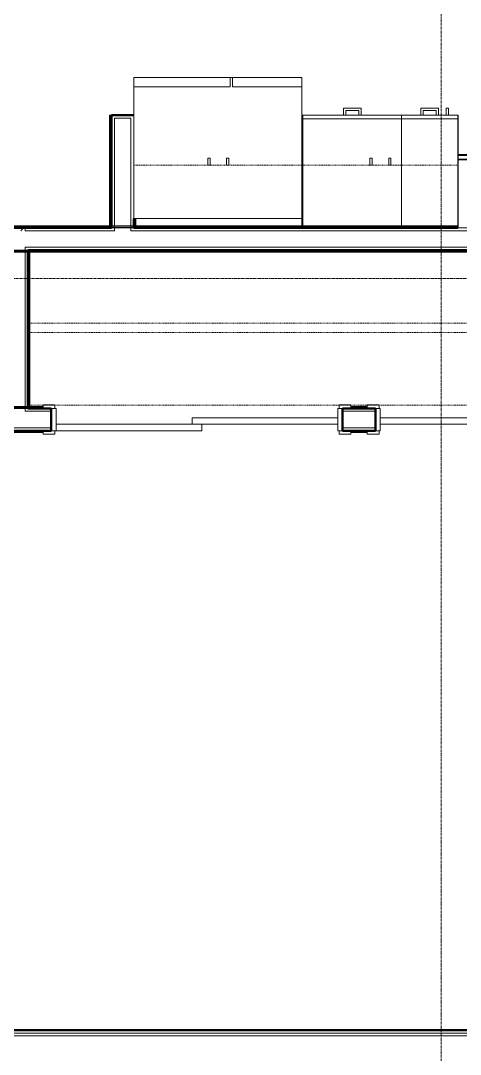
# Model space of a CAD drawing. Header units: inches. Extents: x -4235 to -464, y 9767 to 12344.
# Drawn here: x -2262.8 to -2169.3, y 11682.1 to 11902.1 of the extents above; entities that cross this region are included whole.
import ezdxf

# ---------------------------------------------------------------- set-up
doc = ezdxf.new("R2010")
doc.units = ezdxf.units.IN
doc.header["$MEASUREMENT"] = 0
doc.linetypes.add('Dash', pattern=[0.25, 0.125, -0.125])
doc.linetypes.add('Grid Line 1_2_', pattern=[0.875, 0.5, -0.125, 0.125, -0.125])
for name, color, linetype, lineweight in [('0-1', 7, 'Continuous', 5), ('0-2', 10, 'Continuous', 9), ('A-DOOR-1', 7, 'Continuous', 9), ('A-DOOR-2', 130, 'Continuous', 20), ('A-DOOR-FRAM-1', 130, 'Continuous', 20), ('A-WALL-1', 250, 'Continuous', 50), ('A-WALL-2', 50, 'Continuous', 13), ('A-WALL-3', 10, 'Continuous', 9), ('A-WALL-4', 254, 'Continuous', 9), ('A-WALL-5', 7, 'Continuous', 9), ('A-WALL-6', 113, 'Continuous', 9), ('I-WALL-1', 250, 'Continuous', 50), ('I-WALL-3', 254, 'Continuous', 9), ('Q-CASE-1', 254, 'Continuous', 9), ('Q-CASE-2', 7, 'Continuous', 9), ('Q-CASE-3', 7, 'Dash', 9), ('Q-CASE-4', 10, 'Continuous', 9), ('Q-CASE-HDLN-1', 7, 'Dash', 9), ('Q-SPCQ-1', 7, 'Continuous', 9), ('S-GRID-1', 1, 'Grid Line 1_2_', 9)]:
    doc.layers.add(name, color=color, linetype=linetype, lineweight=lineweight)

# ---------------------------------------------------------------- blocks, each defined once
blk = doc.blocks.new('Basic Wall _ INT - W4BØF - _5_8 GYP - 2X4 WOOD_BATT_ - 5_8 GYP_ - ___-2694749-BACKGROUND - 2ND FLOOR')
at = {"layer": 'A-WALL-3'}
for p, q in [((-2266.08, 11853.2), (-2266.07, 11853.18)), ((-2261.29, 11853.2), (-2266.04, 11853.2)), ((-2266.03, 11853.06), (-2266, 11853)), ((-2266, 11853), (-2265.94, 11852.85)), ((-2265.94, 11852.85), (-2265.91, 11852.79)), ((-2265.94, 11852.85), (-2265.41, 11852.85)), ((-2265.37, 11852.85), (-2261.29, 11852.85)), ((-2261.14, 11852.85), (-2261.08, 11852.85)), ((-2261.08, 11852.85), (-2260.99, 11852.85)), ((-2260.99, 11852.85), (-2260.87, 11852.85)), ((-2109.14, 11852.85), (-2109.02, 11852.85)), ((-2109.02, 11852.85), (-2108.93, 11852.85)), ((-2108.93, 11852.85), (-2108.87, 11852.85)), ((-2103.97, 11853.2), (-2108.72, 11853.2)), ((-2108.72, 11852.85), (-2103.97, 11852.85)), ((-2103.83, 11852.85), (-2103.77, 11852.85)), ((-2103.77, 11852.85), (-2103.68, 11852.85)), ((-2103.68, 11852.85), (-2103.56, 11852.85)), ((-2076.21, 11853.2), (-2076.8, 11853.2)), ((-2076.8, 11852.85), (-2076.2, 11852.85)), ((-2076.17, 11853.2), (-2076.17, 11853.16)), ((-2076.17, 11853.18), (-2076.17, 11853.2)), ((-2076.17, 11853.16), (-2076.17, 11853.14)), ((-2076.17, 11853.14), (-2076.17, 11853.08)), ((-2076.17, 11853.08), (-2076.17, 11853.06)), ((-2076.17, 11853.06), (-2076.17, 11852.79)), ((-2076.17, 11853), (-2076.17, 11853.06)), ((-2076.17, 11852.85), (-2076.17, 11853)), ((-2076.17, 11852.79), (-2076.17, 11852.85))]:
    blk.add_line(p, q, dxfattribs=at)
at = {"layer": 'A-WALL-4'}
for p, q in [((-2266.03, 11853.08), (-2265.41, 11853.08)), ((-2265.91, 11852.79), (-2265.41, 11852.79)), ((-2265.4, 11853.08), (-2261.29, 11853.08)), ((-2265.37, 11852.79), (-2261.29, 11852.79)), ((-2108.72, 11853.2), (-2261.29, 11853.2)), ((-2261.14, 11852.79), (-2261.08, 11852.79)), ((-2261.08, 11852.79), (-2260.99, 11852.79)), ((-2260.99, 11852.79), (-2260.87, 11852.79)), ((-2260.87, 11852.85), (-2109.14, 11852.85)), ((-2109.14, 11852.79), (-2109.02, 11852.79)), ((-2109.02, 11852.79), (-2108.93, 11852.79)), ((-2108.93, 11852.79), (-2108.87, 11852.79)), ((-2108.72, 11853.08), (-2103.97, 11853.08)), ((-2108.72, 11852.79), (-2103.97, 11852.79)), ((-2076.8, 11853.2), (-2103.97, 11853.2)), ((-2103.83, 11852.79), (-2103.77, 11852.79)), ((-2103.77, 11852.79), (-2103.68, 11852.79)), ((-2103.68, 11852.79), (-2103.56, 11852.79)), ((-2103.56, 11852.85), (-2076.8, 11852.85)), ((-2076.8, 11853.08), (-2076.21, 11853.08)), ((-2076.8, 11852.79), (-2076.2, 11852.79))]:
    blk.add_line(p, q, dxfattribs=at)
at = {"layer": 'A-WALL-4', "flags": 128}
for points in [[(-2266.03, 11853.08), (-2266.03, 11853.08), (-2266.04, 11853.09), (-2266.04, 11853.1), (-2266.05, 11853.12), (-2266.06, 11853.14)], [(-2265.91, 11852.79), (-2265.96, 11852.91), (-2266, 11853), (-2266.02, 11853.06), (-2266.03, 11853.08)]]:
    blk.add_lwpolyline(points, dxfattribs=at)
at = {"layer": 'A-WALL-5'}
for p, q in [((-2266.06, 11853.14), (-2266.07, 11853.16)), ((-2261.29, 11853.08), (-2108.72, 11853.08)), ((-2260.87, 11852.79), (-2109.14, 11852.79)), ((-2103.97, 11853.08), (-2076.8, 11853.08)), ((-2103.56, 11852.79), (-2076.8, 11852.79))]:
    blk.add_line(p, q, dxfattribs=at)
blk = doc.blocks.new('Basic Wall _ INT - W4BØF - _5_8 GYP - 2X4 WOOD_BATT_ - 5_8 GYP_ - ___-2694750-BACKGROUND - 2ND FLOOR')
at = {"layer": 'A-WALL-3'}
for p, q in [((-2268.22, 11858.37), (-2268.2, 11858.31)), ((-2268.2, 11858.31), (-2268.14, 11858.16)), ((-2268.13, 11858.16), (-2268.11, 11858.09)), ((-2268.06, 11857.98), (-2268.05, 11857.95)), ((-2243.94, 11858.31), (-2243.82, 11858.31)), ((-2243.82, 11858.31), (-2243.73, 11858.31)), ((-2243.73, 11858.31), (-2243.67, 11858.31)), ((-2238.78, 11857.95), (-2243.53, 11857.95)), ((-2243.52, 11858.31), (-2238.79, 11858.31)), ((-2238.63, 11858.31), (-2238.57, 11858.31)), ((-2238.57, 11858.31), (-2238.48, 11858.31)), ((-2238.48, 11858.31), (-2238.36, 11858.31)), ((-2203.03, 11858.31), (-2169.78, 11858.31)), ((-2169.78, 11858.08), (-2203.03, 11858.08)), ((-2169.78, 11857.95), (-2203.03, 11857.95)), ((-2139.89, 11858.31), (-2139.78, 11858.31)), ((-2139.78, 11857.95), (-2139.89, 11857.95)), ((-2139.78, 11858.31), (-2076.8, 11858.31)), ((-2076.8, 11858.08), (-2139.78, 11858.08)), ((-2076.8, 11857.95), (-2139.78, 11857.95)), ((-2076.8, 11858.31), (-2076.17, 11858.31)), ((-2076.17, 11857.95), (-2076.8, 11857.95)), ((-2076.17, 11858.31), (-2076.17, 11858.37)), ((-2076.17, 11858.37), (-2076.17, 11858.25)), ((-2076.17, 11858.16), (-2076.17, 11858.31)), ((-2076.17, 11858.25), (-2076.17, 11858.16)), ((-2076.17, 11858.09), (-2076.17, 11858.16)), ((-2076.17, 11858.16), (-2076.17, 11858.1)), ((-2076.17, 11858.1), (-2076.17, 11858.08)), ((-2076.17, 11858.08), (-2076.17, 11858)), ((-2076.17, 11858.08), (-2076.17, 11858.08)), ((-2076.17, 11858), (-2076.17, 11857.95)), ((-2076.17, 11857.95), (-2076.17, 11857.98))]:
    blk.add_line(p, q, dxfattribs=at)
at = {"layer": 'A-WALL-4'}
for p, q in [((-2268.2, 11858.31), (-2243.94, 11858.31)), ((-2243.53, 11857.95), (-2268.05, 11857.95)), ((-2243.94, 11858.37), (-2243.82, 11858.37)), ((-2243.82, 11858.37), (-2243.73, 11858.37)), ((-2243.73, 11858.37), (-2243.67, 11858.37)), ((-2242.9, 11858.08), (-2243.52, 11858.08)), ((-2243.51, 11858.37), (-2238.79, 11858.37)), ((-2238.78, 11858.08), (-2242.88, 11858.08)), ((-2203.03, 11857.95), (-2238.78, 11857.95)), ((-2238.63, 11858.37), (-2238.57, 11858.37)), ((-2238.57, 11858.37), (-2238.48, 11858.37)), ((-2238.48, 11858.37), (-2238.36, 11858.37)), ((-2238.36, 11858.31), (-2203.03, 11858.31)), ((-2203.03, 11858.37), (-2169.78, 11858.37)), ((-2139.78, 11858.08), (-2139.89, 11858.08)), ((-2139.78, 11858.37), (-2076.17, 11858.37)), ((-2076.17, 11858.08), (-2076.8, 11858.08))]:
    blk.add_line(p, q, dxfattribs=at)
at = {"layer": 'A-WALL-5'}
for p, q in [((-2268.22, 11858.37), (-2243.94, 11858.37)), ((-2243.52, 11858.08), (-2268.1, 11858.08)), ((-2203.03, 11858.08), (-2238.78, 11858.08)), ((-2238.36, 11858.37), (-2203.03, 11858.37)), ((-2139.89, 11858.37), (-2139.78, 11858.37))]:
    blk.add_line(p, q, dxfattribs=at)
at = {"layer": 'A-WALL-5', "flags": 128}
for points in [[(-2268.1, 11858.08), (-2268.11, 11858.1), (-2268.13, 11858.16), (-2268.17, 11858.25), (-2268.22, 11858.37)], [(-2268.07, 11858), (-2268.08, 11858.02), (-2268.09, 11858.04), (-2268.09, 11858.06), (-2268.1, 11858.07), (-2268.1, 11858.08), (-2268.1, 11858.08)]]:
    blk.add_lwpolyline(points, dxfattribs=at)
blk = doc.blocks.new('Basic Wall _ INT - W4BØF - _5_8 GYP - 2X4 WOOD_BATT_ - 5_8 GYP_ - ___-2694751-BACKGROUND - 2ND FLOOR')
at = {"layer": 'A-WALL-3'}
for p, q in [((-2304.48, 11814.8), (-2304.48, 11814.78)), ((-2304.48, 11814.7), (-2304.48, 11814.72)), ((-2304.48, 11814.6), (-2304.48, 11814.52)), ((-2304.48, 11814.51), (-2304.48, 11814.45)), ((-2304.48, 11814.45), (-2304.48, 11814.39)), ((-2304.48, 11814.45), (-2304.42, 11814.45)), ((-2304.41, 11814.45), (-2304.25, 11814.45)), ((-2192.57, 11814.8), (-2194.32, 11814.8)), ((-2187.32, 11814.8), (-2189.07, 11814.8)), ((-2111.57, 11814.8), (-2112.79, 11814.8)), ((-2076.17, 11814.8), (-2076.8, 11814.8)), ((-2076.8, 11814.45), (-2076.17, 11814.45)), ((-2076.17, 11814.8), (-2076.17, 11814.76)), ((-2076.17, 11814.78), (-2076.17, 11814.8)), ((-2076.17, 11814.76), (-2076.17, 11814.68)), ((-2076.17, 11814.68), (-2076.17, 11814.39)), ((-2076.17, 11814.6), (-2076.17, 11814.66)), ((-2076.17, 11814.45), (-2076.17, 11814.6)), ((-2076.17, 11814.39), (-2076.17, 11814.45))]:
    blk.add_line(p, q, dxfattribs=at)
at = {"layer": 'A-WALL-4'}
for p, q in [((-2258.07, 11814.8), (-2304.48, 11814.8)), ((-2304.48, 11814.72), (-2304.48, 11814.74)), ((-2304.48, 11814.68), (-2304.48, 11814.7)), ((-2304.48, 11814.66), (-2304.48, 11814.68)), ((-2304.48, 11814.52), (-2304.48, 11814.6)), ((-2304.48, 11814.39), (-2304.48, 11814.51)), ((-2304.47, 11814.39), (-2304.31, 11814.39)), ((-2304.25, 11814.45), (-2258.07, 11814.45)), ((-2189.07, 11814.8), (-2192.57, 11814.8)), ((-2192.57, 11814.45), (-2189.07, 11814.45)), ((-2076.8, 11814.8), (-2111.57, 11814.8)), ((-2111.57, 11814.45), (-2076.8, 11814.45)), ((-2076.8, 11814.68), (-2076.17, 11814.68)), ((-2076.8, 11814.39), (-2076.17, 11814.39))]:
    blk.add_line(p, q, dxfattribs=at)
at = {"layer": 'A-WALL-5'}
for p, q in [((-2304.48, 11814.76), (-2304.48, 11814.8)), ((-2304.48, 11814.74), (-2304.48, 11814.76)), ((-2304.48, 11814.68), (-2258.07, 11814.68)), ((-2304.31, 11814.39), (-2258.07, 11814.39)), ((-2192.57, 11814.68), (-2189.07, 11814.68)), ((-2192.57, 11814.39), (-2189.07, 11814.39)), ((-2111.57, 11814.68), (-2076.8, 11814.68)), ((-2111.57, 11814.39), (-2076.8, 11814.39))]:
    blk.add_line(p, q, dxfattribs=at)
blk = doc.blocks.new('Basic Wall _ INT - W4BØF - _5_8 GYP - 2X4 WOOD_BATT_ - 5_8 GYP_ - ___-2694752-BACKGROUND - 2ND FLOOR')
at = {"layer": 'A-WALL-3'}
for p, q in [((-2299.73, 11819.97), (-2299.73, 11819.91)), ((-2299.73, 11819.91), (-2299.73, 11819.76)), ((-2299.73, 11819.91), (-2299.4, 11819.91)), ((-2299.73, 11819.76), (-2299.73, 11819.69)), ((-2299.38, 11819.91), (-2299.32, 11819.91)), ((-2299.16, 11819.91), (-2299.1, 11819.91)), ((-2299.07, 11819.91), (-2298.97, 11819.91)), ((-2298.93, 11819.91), (-2298.8, 11819.91)), ((-2266.45, 11819.91), (-2266.33, 11819.91)), ((-2266.33, 11819.91), (-2266.24, 11819.91)), ((-2266.24, 11819.91), (-2266.18, 11819.91)), ((-2266.04, 11819.91), (-2261.95, 11819.91)), ((-2261.91, 11819.91), (-2261.29, 11819.91)), ((-2261.14, 11819.91), (-2261.08, 11819.91)), ((-2261.08, 11819.91), (-2260.99, 11819.91)), ((-2260.99, 11819.91), (-2260.87, 11819.91)), ((-2109.14, 11819.91), (-2109.02, 11819.91)), ((-2109.02, 11819.91), (-2108.93, 11819.91)), ((-2108.93, 11819.91), (-2108.87, 11819.91)), ((-2108.72, 11819.91), (-2103.97, 11819.91)), ((-2103.83, 11819.91), (-2103.77, 11819.91)), ((-2103.77, 11819.91), (-2103.68, 11819.91)), ((-2103.68, 11819.91), (-2103.56, 11819.91)), ((-2076.76, 11819.91), (-2076.17, 11819.91)), ((-2076.17, 11819.91), (-2076.17, 11819.97)), ((-2076.17, 11819.97), (-2076.17, 11819.68)), ((-2076.17, 11819.76), (-2076.17, 11819.91)), ((-2076.17, 11819.69), (-2076.17, 11819.76)), ((-2076.17, 11819.68), (-2076.17, 11819.6)), ((-2299.73, 11819.58), (-2299.73, 11819.55)), ((-2261.29, 11819.55), (-2266.04, 11819.55)), ((-2256.32, 11819.55), (-2258.07, 11819.55)), ((-2192.57, 11819.55), (-2194.32, 11819.55)), ((-2187.32, 11819.55), (-2189.07, 11819.55)), ((-2111.57, 11819.55), (-2113.32, 11819.55)), ((-2103.97, 11819.55), (-2108.72, 11819.55)), ((-2076.17, 11819.55), (-2076.76, 11819.55)), ((-2076.17, 11819.6), (-2076.17, 11819.55)), ((-2076.17, 11819.55), (-2076.17, 11819.58))]:
    blk.add_line(p, q, dxfattribs=at)
at = {"layer": 'A-WALL-4'}
for p, q in [((-2299.73, 11819.68), (-2299.73, 11819.97)), ((-2299.73, 11819.97), (-2299.34, 11819.97)), ((-2299.61, 11819.68), (-2299.73, 11819.68)), ((-2299.73, 11819.6), (-2299.73, 11819.68)), ((-2299.32, 11819.97), (-2299.26, 11819.97)), ((-2299.1, 11819.97), (-2299.03, 11819.97)), ((-2299.01, 11819.97), (-2298.9, 11819.97)), ((-2298.87, 11819.97), (-2298.73, 11819.97)), ((-2298.8, 11819.91), (-2266.45, 11819.91)), ((-2266.45, 11819.97), (-2266.33, 11819.97)), ((-2266.33, 11819.97), (-2266.24, 11819.97)), ((-2266.24, 11819.97), (-2266.18, 11819.97)), ((-2266.04, 11819.97), (-2261.95, 11819.97)), ((-2261.92, 11819.68), (-2266.04, 11819.68)), ((-2261.91, 11819.97), (-2261.29, 11819.97)), ((-2261.29, 11819.68), (-2261.91, 11819.68)), ((-2261.14, 11819.97), (-2261.08, 11819.97)), ((-2261.08, 11819.97), (-2260.99, 11819.97)), ((-2260.99, 11819.97), (-2260.87, 11819.97)), ((-2260.87, 11819.91), (-2258.07, 11819.91)), ((-2192.57, 11819.91), (-2189.07, 11819.91)), ((-2111.57, 11819.91), (-2109.14, 11819.91)), ((-2109.14, 11819.97), (-2109.02, 11819.97)), ((-2109.02, 11819.97), (-2108.93, 11819.97)), ((-2108.93, 11819.97), (-2108.87, 11819.97)), ((-2108.72, 11819.97), (-2103.97, 11819.97)), ((-2104.6, 11819.68), (-2108.68, 11819.68)), ((-2103.97, 11819.68), (-2104.56, 11819.68)), ((-2103.83, 11819.97), (-2103.77, 11819.97)), ((-2103.77, 11819.97), (-2103.68, 11819.97)), ((-2103.68, 11819.97), (-2103.56, 11819.97)), ((-2103.56, 11819.91), (-2076.8, 11819.91)), ((-2076.76, 11819.97), (-2076.17, 11819.97)), ((-2076.17, 11819.68), (-2076.76, 11819.68)), ((-2299.73, 11819.55), (-2299.73, 11819.6)), ((-2266.04, 11819.55), (-2299.73, 11819.55)), ((-2258.07, 11819.55), (-2261.29, 11819.55)), ((-2189.07, 11819.55), (-2192.57, 11819.55)), ((-2108.72, 11819.55), (-2111.57, 11819.55)), ((-2076.8, 11819.55), (-2103.97, 11819.55))]:
    blk.add_line(p, q, dxfattribs=at)
at = {"layer": 'A-WALL-5'}
for p, q in [((-2266.04, 11819.68), (-2299.61, 11819.68)), ((-2298.73, 11819.97), (-2266.45, 11819.97)), ((-2258.07, 11819.68), (-2261.29, 11819.68)), ((-2260.87, 11819.97), (-2258.07, 11819.97)), ((-2192.57, 11819.97), (-2189.07, 11819.97)), ((-2189.07, 11819.68), (-2192.57, 11819.68)), ((-2111.57, 11819.97), (-2109.14, 11819.97)), ((-2108.72, 11819.68), (-2111.57, 11819.68)), ((-2076.8, 11819.68), (-2103.97, 11819.68)), ((-2103.56, 11819.97), (-2076.8, 11819.97))]:
    blk.add_line(p, q, dxfattribs=at)
blk = doc.blocks.new('SLIDING - FLUSH - 6-0 x 6-8-3203587-BACKGROUND - 2ND FLOOR')
at = {"layer": 'A-DOOR-1'}
for p, q in [((-36.25, 3), (-38.75, 3)), ((-38.75, 3), (-38.75, 2.25)), ((-38.75, 2.25), (-36.25, 2.25)), ((-36.25, 2.25), (-36.25, 3)), ((36.25, 3), (36.25, 2.25)), ((38.75, 3), (36.25, 3)), ((36.25, 2.25), (38.75, 2.25)), ((38.75, 2.25), (38.75, 3)), ((-36.25, -2.5), (-38.75, -2.5)), ((-38.75, -2.5), (-38.75, -3.25)), ((-38.75, -3.25), (-36.25, -3.25)), ((-36.25, -3.25), (-36.25, -2.5)), ((38.75, -2.5), (36.25, -2.5)), ((36.25, -2.5), (36.25, -3.25)), ((36.25, -3.25), (38.75, -3.25)), ((38.75, -3.25), (38.75, -2.5))]:
    blk.add_line(p, q, dxfattribs=at)
at = {"layer": 'A-DOOR-2'}
for p, q in [((1, 2.25), (-36, 2.25)), ((-36, 2.25), (-36, 0.875)), ((1, 0.875), (1, 2.25)), ((-36, 0.875), (1, 0.875)), ((36, 0.875), (-1, 0.875)), ((-1, 0.875), (-1, -0.5)), ((36, -0.5), (36, 0.875)), ((-1, -0.5), (36, -0.5))]:
    blk.add_line(p, q, dxfattribs=at)
at = {"layer": 'A-DOOR-FRAM-1'}
for p, q in [((-36, 2.25), (-37, 2.25)), ((-37, 2.25), (-37, -2.5)), ((-36, -2.5), (-36, 2.25)), ((37, 2.25), (36, 2.25)), ((36, 2.25), (36, -2.5)), ((37, -2.5), (37, 2.25)), ((-37, -2.5), (-36, -2.5)), ((36, -2.5), (37, -2.5))]:
    blk.add_line(p, q, dxfattribs=at)
blk = doc.blocks.new('OD_CW_Closet - OD_CW_Closet-3211085-BACKGROUND - 2ND FLOOR')
at = {"layer": 'Q-CASE-HDLN-1'}
for p, q in [((0.74, -24), (0.74, 9)), ((0.74, 9), (153.3, 9)), ((153.3, 9), (153.3, -24)), ((0.74, -6.5), (153.3, -6.5)), ((0.74, -8.5), (153.3, -8.5)), ((153.3, -24), (0.74, -24))]:
    blk.add_line(p, q, dxfattribs=at)
blk = doc.blocks.new('SLIDING - FLUSH - 5-0 x 6-8-3203586-BACKGROUND - 2ND FLOOR')
at = {"layer": 'A-DOOR-1'}
for p, q in [((-32.75, 3.25), (-30.25, 3.25)), ((-32.75, 2.5), (-32.75, 3.25)), ((-30.25, 2.5), (-32.75, 2.5)), ((-30.25, 3.25), (-30.25, 2.5)), ((30.25, 3.25), (32.75, 3.25)), ((30.25, 2.5), (30.25, 3.25)), ((32.75, 2.5), (30.25, 2.5)), ((32.75, 3.25), (32.75, 2.5)), ((-32.75, -2.25), (-30.25, -2.25)), ((-32.75, -3), (-32.75, -2.25)), ((-30.25, -3), (-32.75, -3)), ((-30.25, -2.25), (-30.25, -3)), ((30.25, -2.25), (32.75, -2.25)), ((30.25, -3), (30.25, -2.25)), ((32.75, -3), (30.25, -3)), ((32.75, -2.25), (32.75, -3))]:
    blk.add_line(p, q, dxfattribs=at)
at = {"layer": 'A-DOOR-2'}
for p, q in [((-1, -0.88), (-1, 0.5)), ((-1, 0.5), (30, 0.5)), ((30, 0.5), (30, -0.88)), ((-30, -2.25), (-30, -0.88)), ((-30, -0.88), (1, -0.88)), ((30, -0.88), (-1, -0.88)), ((1, -0.88), (1, -2.25)), ((1, -2.25), (-30, -2.25))]:
    blk.add_line(p, q, dxfattribs=at)
at = {"layer": 'A-DOOR-FRAM-1'}
for p, q in [((-31, -2.25), (-31, 2.5)), ((-31, 2.5), (-30, 2.5)), ((-30, 2.5), (-30, -2.25)), ((30, 2.5), (31, 2.5)), ((30, -2.25), (30, 2.5)), ((31, 2.5), (31, -2.25)), ((-30, -2.25), (-31, -2.25)), ((31, -2.25), (30, -2.25))]:
    blk.add_line(p, q, dxfattribs=at)
blk = doc.blocks.new('Basic Wall _ INT - W4BØF - _5_8 GYP - 2X4 WOOD_BATT_ - 5_8 GYP_ - ___-2694764-BACKGROUND - 2ND FLOOR')
at = {"layer": 'A-WALL-3'}
for p, q in [((-2243.65, 11857.95), (-2243.94, 11857.95)), ((-2243.94, 11857.95), (-2243.88, 11857.95)), ((-2243.88, 11858.37), (-2243.88, 11858.26)), ((-2243.88, 11858.25), (-2243.88, 11858.17)), ((-2243.88, 11858.16), (-2243.88, 11858.11)), ((-2243.88, 11857.95), (-2243.73, 11857.95)), ((-2243.73, 11857.95), (-2243.67, 11857.95)), ((-2243.64, 11857.95), (-2243.65, 11857.95)), ((-2243.61, 11857.95), (-2243.64, 11857.95)), ((-2243.59, 11857.95), (-2243.61, 11857.95)), ((-2243.55, 11857.95), (-2243.53, 11857.95))]:
    blk.add_line(p, q, dxfattribs=at)
at = {"layer": 'A-WALL-4'}
for p, q in [((-2243.88, 11881.95), (-2243.94, 11881.95)), ((-2243.73, 11881.95), (-2243.88, 11881.95)), ((-2243.88, 11881.95), (-2243.88, 11858.37)), ((-2243.67, 11881.95), (-2243.73, 11881.95)), ((-2243.53, 11881.95), (-2243.55, 11881.95)), ((-2243.53, 11857.95), (-2243.53, 11881.95)), ((-2243.94, 11858.37), (-2243.94, 11858.26)), ((-2243.94, 11858.25), (-2243.94, 11858.17)), ((-2243.94, 11858.16), (-2243.94, 11858.11)), ((-2243.57, 11857.95), (-2243.59, 11857.95)), ((-2243.53, 11857.95), (-2243.57, 11857.95))]:
    blk.add_line(p, q, dxfattribs=at)
at = {"layer": 'A-WALL-5'}
for p, q in [((-2243.94, 11881.95), (-2243.65, 11881.95)), ((-2243.94, 11881.95), (-2243.94, 11858.37)), ((-2243.65, 11881.95), (-2243.65, 11857.95)), ((-2243.65, 11881.95), (-2243.57, 11881.95)), ((-2243.57, 11881.95), (-2243.53, 11881.95))]:
    blk.add_line(p, q, dxfattribs=at)
blk = doc.blocks.new('Basic Wall _ INT - W4BØF - _5_8 GYP - 2X4 WOOD_BATT_ - 5_8 GYP_ - ___-2694763-BACKGROUND - 2ND FLOOR')
at = {"layer": 'A-WALL-3'}
for p, q in [((-2238.78, 11857.95), (-2238.75, 11857.95)), ((-2238.69, 11857.95), (-2238.71, 11857.95)), ((-2238.65, 11857.95), (-2238.69, 11857.95)), ((-2238.36, 11857.95), (-2238.65, 11857.95)), ((-2238.65, 11857.95), (-2238.65, 11857.95)), ((-2238.64, 11857.95), (-2238.57, 11857.95)), ((-2238.57, 11857.95), (-2238.42, 11857.95)), ((-2238.42, 11858.37), (-2238.42, 11858.27)), ((-2238.42, 11858.25), (-2238.42, 11858.17)), ((-2238.42, 11858.16), (-2238.42, 11858.11)), ((-2238.42, 11857.95), (-2238.36, 11857.95))]:
    blk.add_line(p, q, dxfattribs=at)
at = {"layer": 'A-WALL-4'}
for p, q in [((-2238.78, 11857.95), (-2238.78, 11859.95)), ((-2238.42, 11859.95), (-2238.42, 11858.37)), ((-2238.73, 11857.95), (-2238.78, 11857.95)), ((-2238.71, 11857.95), (-2238.73, 11857.95)), ((-2238.36, 11858.37), (-2238.36, 11858.27)), ((-2238.36, 11858.25), (-2238.36, 11858.17)), ((-2238.36, 11858.16), (-2238.36, 11858.11))]:
    blk.add_line(p, q, dxfattribs=at)
at = {"layer": 'A-WALL-5'}
for p, q in [((-2238.65, 11857.95), (-2238.65, 11859.95)), ((-2238.36, 11859.95), (-2238.36, 11858.37))]:
    blk.add_line(p, q, dxfattribs=at)
blk = doc.blocks.new('Refrigerator_-_Side-by-Side_6047 - 36_ X 30_-345559-BACKGROUND - 2ND FLOOR')
at = {"layer": 'Q-SPCQ-1'}
for p, q in [((17.87, 14.42), (-17.88, 14.42)), ((-17.88, 14.42), (-17.88, -15.58)), ((17.87, -15.58), (17.87, 14.42)), ((-17.88, -13.58), (-3.13, -13.58)), ((-17.88, -13.58), (-17.88, -15.58)), ((-3.13, -15.58), (-3.13, -13.58)), ((-2.63, -13.58), (17.87, -13.58)), ((-2.63, -13.58), (-2.63, -15.58)), ((17.87, -15.58), (17.87, -13.58)), ((-17.88, -15.58), (17.87, -15.58)), ((-3.13, -15.58), (-17.88, -15.58)), ((17.87, -15.58), (-2.63, -15.58))]:
    blk.add_line(p, q, dxfattribs=at)
blk = doc.blocks.new('Single Door 1 Drawer 211 - 211 Base Cabinet Single Door1 Drawer 12_-V73-BACKGROUND - 2ND FLOOR')
at = {"layer": 'Q-CASE-1'}
for p, q in [((-11.26, 24), (0.74, 24)), ((-11.26, 23.25), (-11.26, 24)), ((0.74, 23.25), (-11.26, 23.25)), ((-11.26, 23.25), (-11.26, 0.37)), ((-6.64, 24), (-7.14, 24)), ((-3.89, 24), (-3.39, 24)), ((-1.27, 24), (-1.76, 24)), ((0.74, 24), (0.74, 23.25)), ((0.74, 15.6), (0.74, 23.25)), ((0.74, 14.49), (0.74, 14.61))]:
    blk.add_line(p, q, dxfattribs=at)
at = {"layer": 'Q-CASE-2'}
for p, q in [((-3.39, 25.5), (-7.14, 25.5)), ((-7.14, 25.5), (-7.14, 24)), ((-6.64, 24), (-6.64, 25)), ((-6.64, 25), (-3.89, 25)), ((-3.89, 25), (-3.89, 24)), ((-3.39, 24), (-3.39, 25.5)), ((-1.27, 25.5), (-1.76, 25.5)), ((-1.76, 25.5), (-1.76, 24)), ((-1.27, 24), (-1.27, 25.5))]:
    blk.add_line(p, q, dxfattribs=at)
at = {"layer": 'Q-CASE-4'}
for p, q in [((-1.27, 24), (-1.76, 24)), ((0.74, 15.39), (0.74, 15.54)), ((0.74, 14.61), (0.74, 15.39)), ((0.74, 0.37), (0.74, 14.49)), ((-11.26, 0.37), (-11.26, 0)), ((0.74, 0), (0.74, 0.37)), ((-11.26, 0), (0.74, 0))]:
    blk.add_line(p, q, dxfattribs=at)
blk = doc.blocks.new('Base Cabinet 3 Drawer 230 - Base Cabinet 3 Drawer 230 21_-V40-BACKGROUND - 2ND FLOOR')
at = {"layer": 'Q-CASE-1'}
for p, q in [((-9.76, 24), (11.24, 24)), ((-9.76, 23.25), (-9.76, 24)), ((11.24, 23.25), (-9.76, 23.25)), ((-9.76, 23.25), (-9.76, 0.38)), ((-0.64, 24), (-1.14, 24)), ((2.11, 24), (2.61, 24)), ((11.24, 24), (11.24, 23.25)), ((11.24, 0.38), (11.24, 23.25))]:
    blk.add_line(p, q, dxfattribs=at)
at = {"layer": 'Q-CASE-2'}
for p, q in [((2.61, 25.5), (-1.14, 25.5)), ((-1.14, 25.5), (-1.14, 24)), ((-0.64, 24), (-0.64, 25)), ((-0.64, 25), (2.11, 25)), ((2.11, 25), (2.11, 24)), ((2.61, 24), (2.61, 25.5))]:
    blk.add_line(p, q, dxfattribs=at)
at = {"layer": 'Q-CASE-4'}
for p, q in [((-0.64, 24), (-1.14, 24)), ((-0.64, 24), (-1.14, 24)), ((2.11, 24), (2.61, 24)), ((2.11, 24), (2.61, 24)), ((-9.76, 0.38), (-9.76, 0)), ((11.24, 0), (11.24, 0.38)), ((-9.76, 0), (11.24, 0))]:
    blk.add_line(p, q, dxfattribs=at)
blk = doc.blocks.new('300 Series Wall Hung Cabinet_302 - 33_ X 36_-2610350-BACKGROUND - 2ND FLOOR')
at = {"layer": 'Q-CASE-2'}
for p, q in [((-2.25, -13.19), (-1.76, -13.19)), ((-2.25, -13.19), (-2.25, -14.69)), ((-1.76, -14.69), (-1.76, -13.19)), ((1.75, -13.19), (2.24, -13.19)), ((1.75, -13.19), (1.75, -14.69)), ((2.24, -14.69), (2.24, -13.19)), ((-2.25, -14.69), (-1.76, -14.69)), ((1.75, -14.69), (2.24, -14.69))]:
    blk.add_line(p, q, dxfattribs=at)
at = {"layer": 'Q-CASE-3'}
for p, q in [((16.5, -0.19), (-16.5, -0.19)), ((-16.5, -0.19), (-16.5, -13.19)), ((16.5, -13.19), (16.5, -0.19)), ((-16.5, -13.19), (16.5, -13.19))]:
    blk.add_line(p, q, dxfattribs=at)
blk = doc.blocks.new('300 Series Wall Hung Cabinet_302 - 18_ x 36_-2359323-BACKGROUND - 2ND FLOOR')
at = {"layer": 'Q-CASE-2'}
for p, q in [((-1.76, 14.69), (-2.25, 14.69)), ((-2.25, 14.69), (-2.25, 13.19)), ((-1.76, 13.19), (-1.76, 14.69)), ((2.24, 14.69), (1.75, 14.69)), ((1.75, 14.69), (1.75, 13.19)), ((2.24, 13.19), (2.24, 14.69)), ((-1.76, 13.19), (-2.25, 13.19)), ((2.24, 13.19), (1.75, 13.19))]:
    blk.add_line(p, q, dxfattribs=at)
at = {"layer": 'Q-CASE-3'}
for p, q in [((-18, 0.19), (-18, 13.19)), ((-18, 13.19), (18, 13.19)), ((18, 13.19), (18, 0.19)), ((18, 0.19), (-18, 0.19))]:
    blk.add_line(p, q, dxfattribs=at)
blk = doc.blocks.new('30quot_MicrowaveVent_11166 - 70cm miele oven-2322118-BACKGROUND - 2ND FLOOR')
at = {"layer": 'Q-CASE-2'}
for p, q in [((-14.2, -14.49), (-14.2, 0)), ((15.68, 0), (-14.2, 0)), ((15.68, 0), (15.68, -14.49)), ((15.68, -14.49), (-14.2, -14.49)), ((-14.2, -14.61), (15.68, -14.61)), ((-14.2, -15.39), (-14.2, -14.61)), ((-14.2, -15.6), (-14.2, -15.39)), ((-14.2, -15.39), (15.68, -15.39)), ((15.68, -14.61), (15.68, -15.39)), ((15.68, -15.39), (15.68, -15.6)), ((-14.2, -15.6), (15.68, -15.6)), ((7.69, -16.55), (7.69, -15.63)), ((7.69, -16.6), (8.88, -16.6)), ((8.88, -15.63), (8.88, -16.55))]:
    blk.add_line(p, q, dxfattribs=at)
blk = doc.blocks.new('Basic Wall _ INT - W4BØF - _5_8 GYP - 2X4 WOOD_BATT_ - 5_8 GYP_ - ___-3211129-BACKGROUND - 2ND FLOOR')
at = {"layer": 'A-WALL-3'}
for p, q in [((-2261.26, 11853.2), (-2261.29, 11853.2)), ((-2261.22, 11853.2), (-2261.18, 11853.2)), ((-2261.18, 11853.2), (-2261.16, 11853.2)), ((-2261.16, 11853.2), (-2261.16, 11853.2)), ((-2261.16, 11853.2), (-2261.08, 11853.2)), ((-2261.08, 11853.2), (-2261.15, 11853.2)), ((-2261.08, 11853.2), (-2260.87, 11853.2)), ((-2260.93, 11853.2), (-2261.08, 11853.2)), ((-2260.87, 11853.2), (-2260.93, 11853.2)), ((-2260.93, 11853.06), (-2260.93, 11853)), ((-2260.93, 11853), (-2260.93, 11852.91)), ((-2260.93, 11852.91), (-2260.93, 11852.79)), ((-2260.93, 11819.97), (-2260.93, 11819.86)), ((-2260.93, 11819.85), (-2260.93, 11819.77)), ((-2260.93, 11819.76), (-2260.93, 11819.71)), ((-2261.29, 11819.55), (-2261.26, 11819.55)), ((-2261.2, 11819.55), (-2261.22, 11819.55)), ((-2261.18, 11819.55), (-2261.2, 11819.55)), ((-2261.17, 11819.55), (-2261.18, 11819.55)), ((-2261.16, 11819.55), (-2261.17, 11819.55)), ((-2261.14, 11819.55), (-2261.16, 11819.55)), ((-2261.16, 11819.55), (-2261.16, 11819.55)), ((-2261.15, 11819.55), (-2261.08, 11819.55)), ((-2261.08, 11819.55), (-2261.14, 11819.55)), ((-2261.08, 11819.55), (-2260.93, 11819.55)), ((-2260.99, 11819.55), (-2261.08, 11819.55)), ((-2260.87, 11819.55), (-2260.99, 11819.55)), ((-2260.93, 11819.55), (-2260.87, 11819.55))]:
    blk.add_line(p, q, dxfattribs=at)
at = {"layer": 'A-WALL-4'}
for p, q in [((-2261.29, 11853.2), (-2261.24, 11853.2)), ((-2261.29, 11819.55), (-2261.29, 11853.2)), ((-2261.24, 11853.2), (-2261.22, 11853.2)), ((-2260.93, 11852.79), (-2260.93, 11819.97)), ((-2260.87, 11853.06), (-2260.87, 11853)), ((-2260.87, 11853), (-2260.87, 11852.91)), ((-2260.87, 11852.91), (-2260.87, 11852.79)), ((-2260.87, 11819.97), (-2260.87, 11819.86)), ((-2260.87, 11819.85), (-2260.87, 11819.77)), ((-2260.87, 11819.76), (-2260.87, 11819.71)), ((-2261.24, 11819.55), (-2261.29, 11819.55)), ((-2261.22, 11819.55), (-2261.24, 11819.55))]:
    blk.add_line(p, q, dxfattribs=at)
at = {"layer": 'A-WALL-5'}
for p, q in [((-2261.16, 11819.55), (-2261.16, 11853.2)), ((-2260.87, 11852.79), (-2260.87, 11819.97))]:
    blk.add_line(p, q, dxfattribs=at)
blk = doc.blocks.new('CTR - 1st Phase - Unit Layouts_rvt-1-BACKGROUND - 2ND FLOOR')
at = {"layer": 'A-WALL-1'}
for p, q in [((-2242.9, 11881.95), (-2243.53, 11881.95)), ((-2243.53, 11881.95), (-2243.53, 11857.95)), ((-2239.4, 11881.95), (-2242.9, 11881.95)), ((-2238.78, 11881.95), (-2239.4, 11881.95)), ((-2238.78, 11857.95), (-2238.78, 11859.95)), ((-2243.53, 11857.95), (-2268.05, 11857.95)), ((-2169.78, 11857.95), (-2238.78, 11857.95)), ((-2261.29, 11853.2), (-2108.72, 11853.2)), ((-2261.29, 11819.55), (-2261.29, 11853.2)), ((-2256.32, 11819.55), (-2261.29, 11819.55)), ((-2256.32, 11814.8), (-2256.32, 11819.55)), ((-2187.32, 11819.55), (-2194.32, 11819.55)), ((-2194.32, 11819.55), (-2194.32, 11814.8)), ((-2187.32, 11814.8), (-2187.32, 11819.55)), ((-2304.48, 11814.8), (-2256.32, 11814.8)), ((-2194.32, 11814.8), (-2187.32, 11814.8))]:
    blk.add_line(p, q, dxfattribs=at)
at = {"layer": 'A-WALL-2'}
for p, q in [((-2239.4, 11881.33), (-2242.9, 11881.33)), ((-2242.9, 11881.33), (-2242.9, 11857.95)), ((-2239.4, 11881.33), (-2239.4, 11857.95)), ((-2262.84, 11857.33), (-2262.22, 11857.95)), ((-2261.91, 11857.95), (-2261.91, 11857.33)), ((-2261.91, 11857.33), (-2247.06, 11857.33)), ((-2247.06, 11857.33), (-2242.9, 11857.33)), ((-2242.9, 11857.33), (-2242.9, 11857.95)), ((-2239.4, 11857.33), (-2239.4, 11857.95)), ((-2239.4, 11857.33), (-2076.8, 11857.33)), ((-2261.91, 11853.83), (-2250.56, 11853.83)), ((-2261.91, 11853.2), (-2261.91, 11853.83)), ((-2261.91, 11853.2), (-2261.91, 11819.55)), ((-2250.56, 11853.83), (-2108.1, 11853.83)), ((-2261.91, 11818.93), (-2261.91, 11819.55)), ((-2261.91, 11818.93), (-2256.32, 11818.93)), ((-2194.32, 11818.93), (-2187.32, 11818.93)), ((-2303.86, 11815.43), (-2256.32, 11815.43)), ((-2194.32, 11815.43), (-2187.32, 11815.43))]:
    blk.add_line(p, q, dxfattribs=at)
at = {"layer": 'A-WALL-3'}
for p, q in [((-2243.53, 11881.95), (-2243.53, 11858.37)), ((-2238.78, 11858.37), (-2238.78, 11859.95)), ((-2243.94, 11857.95), (-2268.05, 11857.95)), ((-2243.67, 11857.95), (-2243.94, 11857.95)), ((-2243.53, 11858.37), (-2243.53, 11858.26)), ((-2243.53, 11858.25), (-2243.53, 11858.17)), ((-2243.53, 11858.16), (-2243.53, 11858.11)), ((-2238.78, 11858.27), (-2238.78, 11858.37)), ((-2238.78, 11858.17), (-2238.78, 11858.25)), ((-2238.78, 11858.11), (-2238.78, 11858.16)), ((-2238.36, 11857.95), (-2238.63, 11857.95)), ((-2203.03, 11857.95), (-2238.36, 11857.95)), ((-2169.78, 11857.95), (-2203.03, 11857.95)), ((-2261.29, 11853), (-2261.29, 11853.06)), ((-2261.29, 11852.91), (-2261.29, 11853)), ((-2261.29, 11852.79), (-2261.29, 11852.91)), ((-2261.29, 11819.97), (-2261.29, 11852.79)), ((-2261.14, 11853.2), (-2260.87, 11853.2)), ((-2260.87, 11853.2), (-2109.14, 11853.2)), ((-2261.29, 11819.86), (-2261.29, 11819.97)), ((-2261.29, 11819.77), (-2261.29, 11819.85)), ((-2261.29, 11819.71), (-2261.29, 11819.76)), ((-2260.87, 11819.55), (-2261.14, 11819.55)), ((-2258.07, 11819.55), (-2260.87, 11819.55)), ((-2256.32, 11819.55), (-2258.07, 11819.55)), ((-2256.32, 11819.55), (-2256.32, 11814.8)), ((-2192.57, 11819.55), (-2194.32, 11819.55)), ((-2194.32, 11814.8), (-2194.32, 11819.55)), ((-2189.07, 11819.55), (-2192.57, 11819.55)), ((-2187.32, 11819.55), (-2189.07, 11819.55)), ((-2187.32, 11819.55), (-2187.32, 11814.8)), ((-2303.9, 11814.8), (-2258.07, 11814.8)), ((-2194.32, 11814.8), (-2192.57, 11814.8)), ((-2192.57, 11814.8), (-2189.07, 11814.8)), ((-2189.07, 11814.8), (-2187.32, 11814.8))]:
    blk.add_line(p, q, dxfattribs=at)
at = {"layer": 'A-WALL-4'}
blk.add_line((-2243.53, 11881.95), (-2238.78, 11881.95), dxfattribs=at)
at = {"layer": 'A-WALL-5'}
blk.add_line((-2261.91, 11857.95), (-2262.22, 11857.95), dxfattribs=at)
at = {"layer": 'A-WALL-6'}
for p, q in [((-2169.78, 11881.95), (-2203.03, 11881.95)), ((-2203.03, 11881.95), (-2169.78, 11881.95)), ((-2169.78, 11873.55), (-2169.78, 11881.95)), ((-2169.78, 11873.55), (-2169.78, 11881.95)), ((-2169.78, 11873.35), (-2169.78, 11873.5)), ((-2169.78, 11872.56), (-2169.78, 11873.35)), ((-2169.78, 11872.44), (-2169.78, 11872.56)), ((-2169.78, 11872.44), (-2169.78, 11872.56)), ((-2169.78, 11858.33), (-2169.78, 11872.44)), ((-2203.03, 11859.95), (-2203.03, 11858.33)), ((-2203.03, 11858.33), (-2203.03, 11859.95)), ((-2203.03, 11858.33), (-2203.03, 11857.95)), ((-2203.03, 11857.95), (-2203.03, 11858.33)), ((-2203.03, 11857.95), (-2169.78, 11857.95)), ((-2203.03, 11857.95), (-2169.78, 11857.95)), ((-2169.78, 11857.95), (-2169.78, 11858.33))]:
    blk.add_line(p, q, dxfattribs=at)
at = {"layer": '0-2', "rotation": 180}
for name, p in [('Refrigerator_-_Side-by-Side_6047 - 36_ X 30_-345559-BACKGROUND - 2ND FLOOR', (-2220.9, 11874.38)), ('300 Series Wall Hung Cabinet_302 - 33_ X 36_-2610350-BACKGROUND - 2ND FLOOR', (-2186.28, 11858.14)), ('30quot_MicrowaveVent_11166 - 70cm miele oven-2322118-BACKGROUND - 2ND FLOOR', (-2154.1, 11857.95)), ('OD_CW_Closet - OD_CW_Closet-3211085-BACKGROUND - 2ND FLOOR', (-2107.99, 11829.2)), ('SLIDING - FLUSH - 6-0 x 6-8-3203587-BACKGROUND - 2ND FLOOR', (-2150.32, 11817.05))]:
    blk.add_blockref(name, p, dxfattribs=at)
at = {"layer": '0-2'}
for name, p in [('Base Cabinet 3 Drawer 230 - Base Cabinet 3 Drawer 230 21_-V40-BACKGROUND - 2ND FLOOR', (-2193.01, 11857.95)), ('Single Door 1 Drawer 211 - 211 Base Cabinet Single Door1 Drawer 12_-V73-BACKGROUND - 2ND FLOOR', (-2170.51, 11857.95)), ('Basic Wall _ INT - W4BØF - _5_8 GYP - 2X4 WOOD_BATT_ - 5_8 GYP_ - ___-2694764-BACKGROUND - 2ND FLOOR', (0, 0)), ('300 Series Wall Hung Cabinet_302 - 18_ x 36_-2359323-BACKGROUND - 2ND FLOOR', (-2220.78, 11858.14)), ('Basic Wall _ INT - W4BØF - _5_8 GYP - 2X4 WOOD_BATT_ - 5_8 GYP_ - ___-2694763-BACKGROUND - 2ND FLOOR', (0, 0)), ('Basic Wall _ INT - W4BØF - _5_8 GYP - 2X4 WOOD_BATT_ - 5_8 GYP_ - ___-2694750-BACKGROUND - 2ND FLOOR', (0, 0)), ('Basic Wall _ INT - W4BØF - _5_8 GYP - 2X4 WOOD_BATT_ - 5_8 GYP_ - ___-2694749-BACKGROUND - 2ND FLOOR', (0, 0)), ('Basic Wall _ INT - W4BØF - _5_8 GYP - 2X4 WOOD_BATT_ - 5_8 GYP_ - ___-3211129-BACKGROUND - 2ND FLOOR', (0, 0)), ('Basic Wall _ INT - W4BØF - _5_8 GYP - 2X4 WOOD_BATT_ - 5_8 GYP_ - ___-2694752-BACKGROUND - 2ND FLOOR', (0, 0)), ('SLIDING - FLUSH - 5-0 x 6-8-3203586-BACKGROUND - 2ND FLOOR', (-2225.32, 11817.05)), ('Basic Wall _ INT - W4BØF - _5_8 GYP - 2X4 WOOD_BATT_ - 5_8 GYP_ - ___-2694751-BACKGROUND - 2ND FLOOR', (0, 0))]:
    blk.add_blockref(name, p, dxfattribs=at)
blk = doc.blocks.new('CTR - 1st Phase - Common Walls_rvt-1-BACKGROUND - 2ND FLOOR')
at = {"layer": 'A-WALL-2'}
for p, q in [((-2076.17, 11686.61), (-2437.8, 11686.61)), ((-2076.17, 11685.99), (-2437.18, 11685.99))]:
    blk.add_line(p, q, dxfattribs=at)
at = {"layer": 'I-WALL-1'}
blk.add_line((-2076.17, 11687.24), (-2438.43, 11687.24), dxfattribs=at)
at = {"layer": 'I-WALL-3'}
blk.add_line((-2076.8, 11687.24), (-2267.08, 11687.24), dxfattribs=at)

msp = doc.modelspace()

# ---------------------------------------------------------------- linework, layer by layer
at = {"layer": 'S-GRID-1'}
for p, q in [((-2173.32, 9836.18), (-2173.32, 12294.59)), ((-464.45, 11847.19), (-4185.7, 11847.19))]:
    msp.add_line(p, q, dxfattribs=at)

# ---------------------------------------------------------------- block references
at = {"layer": '0-1'}
for name in ['CTR - 1st Phase - Unit Layouts_rvt-1-BACKGROUND - 2ND FLOOR', 'CTR - 1st Phase - Common Walls_rvt-1-BACKGROUND - 2ND FLOOR']:
    msp.add_blockref(name, (0, 0), dxfattribs=at)

doc.saveas('drawing.dxf')
